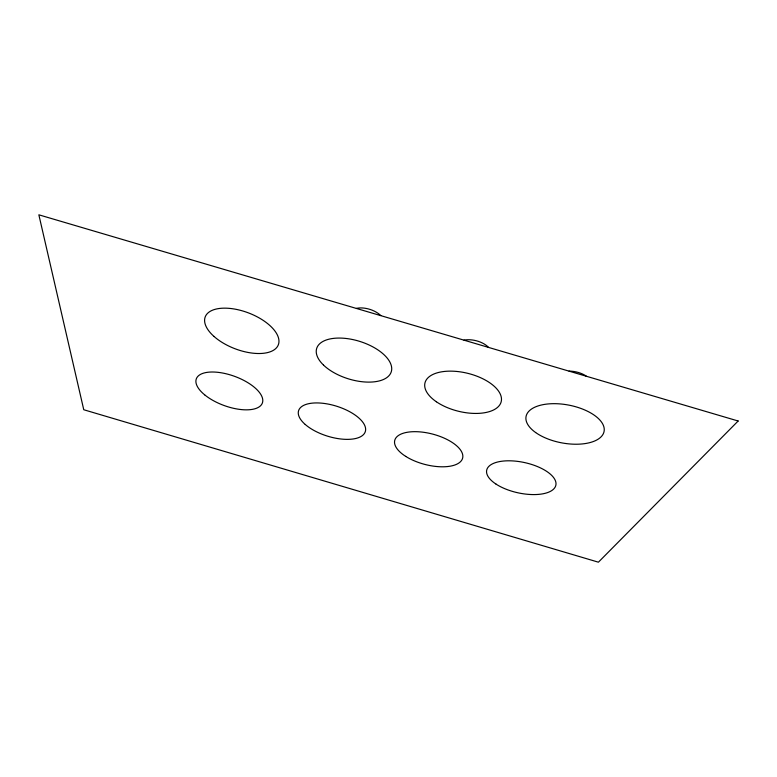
<?xml version="1.0" encoding="UTF-8"?>
<svg xmlns="http://www.w3.org/2000/svg" width="777" height="777" viewBox="0 0 777 777"><rect width="100%" height="100%" fill="white"/><g stroke="black" fill="none" stroke-linecap="round" stroke-linejoin="round"><path stroke-width="1.17" d="M356.4 308.382A17.822 9.557 17.5 0 1 380.808 315.579M464.015 340.112A17.9 9.538 13.6 0 1 488.461 347.319M569.065 371.105A18.114 9.382 10.2 0 1 586.373 376.204M738.15 421.008L598.407 562.189L83.761 409.741L38.85 214.811L738.15 421.008M496.066 484.129A35.383 15.472 12.3 0 0 554.564 488.005A35.383 15.472 12.3 0 0 513.189 460.946A35.383 15.472 12.3 0 0 496.066 484.129M405.72 456.381A35.082 15.657 14.7 0 0 462.062 459.586A35.082 15.657 14.7 0 0 418.269 431.769A35.082 15.657 14.7 0 0 405.72 456.381M305.225 424.456A34.946 15.637 17.4 0 0 363.073 435.003A34.946 15.637 17.4 0 0 327.603 403.982A34.946 15.637 17.4 0 0 305.225 424.456M204.662 394.833A35.159 15.501 20.1 0 0 261.227 405.011A35.159 15.501 20.1 0 0 222.135 372.941A35.159 15.501 20.1 0 0 204.662 394.833M213.996 336.431A39.132 19.143 20.9 0 0 277.088 347.066A39.132 19.143 20.9 0 0 234.265 309.003A39.132 19.143 20.9 0 0 213.996 336.431M323.514 365.073A39.083 19.571 17.4 0 0 388.519 376.175A39.083 19.571 17.4 0 0 349.903 339.015A39.083 19.571 17.4 0 0 323.514 365.073M436.373 401.767A39.258 19.532 13.8 0 0 500.32 403.953A39.258 19.532 13.8 0 0 452.515 371.173A39.258 19.532 13.8 0 0 436.373 401.767M535.644 432.536A39.714 19.202 10.8 0 0 602.194 435.557A39.714 19.202 10.8 0 0 557.41 403.749A39.714 19.202 10.8 0 0 535.644 432.536"/></g></svg>
